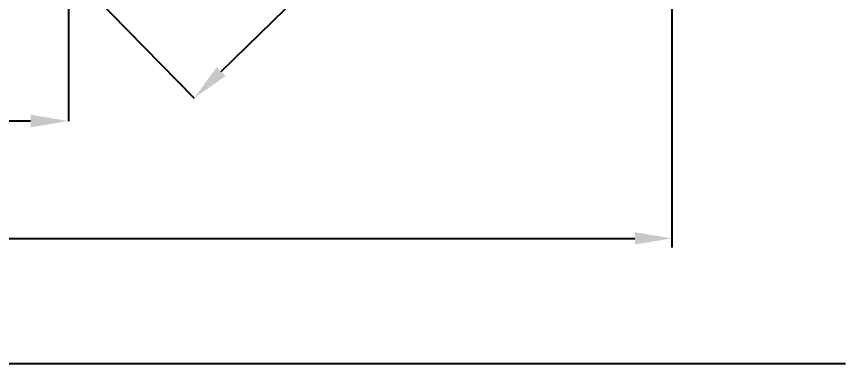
# Model space of a CAD drawing. Extents: x 13 to 1049, y 29 to 427.
# Drawn here: x 141.4 to 230.9, y 68.7 to 106.2 of the extents above; entities that cross this region are included whole.
import ezdxf

# ---------------------------------------------------------------- set-up
doc = ezdxf.new("R2010")
doc.units = 0
doc.header["$LTSCALE"] = 23.1
doc.header["$MEASUREMENT"] = 0
doc.layers.get('0').update_dxf_attribs({"linetype": 'CONTINUOUS'})
doc.layers.get('Defpoints').update_dxf_attribs({"linetype": 'CONTINUOUS'})
doc.layers.add('10', color=7, linetype='CONTINUOUS')
doc.styles.add('SLDTEXTSTYLE0', font='')
doc.styles.get('SLDTEXTSTYLE0').set_extended_font_data('汉仪长仿宋体')
doc.dimstyles.new('SLDDIMSTYLE0', dxfattribs={"dimtxt": 3.5, "dimasz": 4.08, "dimexe": 0, "dimexo": 0.0625, "dimgap": 0.875, "dimtad": 2, "dimdec": 0, "dimlfac": 5, "dimrnd": 1e-09, "dimzin": 12, "dimdsep": 46, "dimtxsty": 'SLDTEXTSTYLE0', "dimsah": 1, "dimcen": 0.09, "dimadec": 0, "dimazin": 3, "dimtfac": 1, "dimtdec": 0, "dimtofl": 0, "dimtmove": 0, "dimatfit": 3, "dimfxl": 0, "dimfrac": 2, "dimtolj": 1, "dimtzin": 12, "dimarcsym": 0})
doc.dimstyles.get("Standard").update_dxf_attribs({"dimtxt": 2.5, "dimasz": 0.18, "dimexe": 0.18, "dimexo": 0.0625, "dimgap": 0.09, "dimtad": 0, "dimtih": 1, "dimtoh": 1, "dimdec": 4, "dimzin": 0, "dimdsep": 46, "dimtxsty": 'Standard', "dimcen": 0.09, "dimadec": 0, "dimazin": 0, "dimtp": 0.001, "dimtm": 0.001, "dimtfac": 0.6, "dimtdec": 4, "dimtofl": 0, "dimtmove": 0, "dimatfit": 0, "dimfxl": 0, "dimtolj": 1, "dimtzin": 0, "dimarcsym": 0})

# ---------------------------------------------------------------- blocks, each defined once
blk = doc.blocks.new('*D13')
at = {"layer": '10', "color": 0, "lineweight": -2}
for p, q in [((147.008, 111.171), (147.008, 94.889)), ((57.008, 110.702), (57.008, 94.889)), ((142.928, 94.889), (61.088, 94.889))]:
    blk.add_line(p, q, dxfattribs=at)
at = {"layer": '10', "color": 0}
for points in [[(61.088, 95.569), (61.088, 94.209), (57.008, 94.889)], [(142.928, 94.209), (142.928, 95.569), (147.008, 94.889)]]:
    blk.add_solid(points, dxfattribs=at)
at = {"layer": 'Defpoints', "color": 0}
for p in [(147.008, 111.234), (57.008, 110.764), (57.008, 94.889)]:
    blk.add_point(p, dxfattribs=at)
at = {"layer": '10', "color": 0, "insert": (101.392, 94.014), "char_height": 3.5, "attachment_point": 2, "style": 'SLDTEXTSTYLE0'}
blk.add_mtext('\\A1;450', dxfattribs=at)
blk = doc.blocks.new('*D14')
at = {"layer": '10', "color": 0, "lineweight": -2}
for p, q in [((212.199, 175.066), (225.747, 161.249)), ((163.514, 100.228), (222.834, 158.392)), ((147.052, 111.189), (160.6, 97.371))]:
    blk.add_line(p, q, dxfattribs=at)
at = {"layer": '10', "color": 0}
for points in [[(223.31, 157.907), (222.358, 158.878), (225.747, 161.249)], [(163.038, 100.713), (163.99, 99.742), (160.6, 97.371)]]:
    blk.add_solid(points, dxfattribs=at)
at = {"layer": 'Defpoints', "color": 0}
for p in [(212.155, 175.111), (225.747, 161.249), (147.008, 111.234)]:
    blk.add_point(p, dxfattribs=at)
at = {"layer": '10', "color": 0, "insert": (195.566, 130.431), "char_height": 3.5, "attachment_point": 2, "rotation": 44.43632, "style": 'SLDTEXTSTYLE0'}
blk.add_mtext('\\A1;450', dxfattribs=at)
blk = doc.blocks.new('*D19')
at = {"color": 0, "lineweight": -2}
for p, q in [((212.199, 174.066), (212.199, 81.206)), ((57.008, 109.702), (57.008, 81.206)), ((61.008, 82.206), (208.199, 82.206))]:
    blk.add_line(p, q, dxfattribs=at)
at = {"color": 0}
for points in [[(61.008, 82.873), (61.008, 81.54), (57.008, 82.206)], [(208.199, 81.54), (208.199, 82.873), (212.199, 82.206)]]:
    blk.add_solid(points, dxfattribs=at)
at = {"layer": 'Defpoints', "color": 0}
for p in [(212.199, 175.066), (57.008, 110.702), (212.199, 82.206)]:
    blk.add_point(p, dxfattribs=at)
at = {"color": 0, "insert": (134.604, 85.206), "char_height": 4, "attachment_point": 5}
blk.add_mtext('\\A1;775', dxfattribs=at)

msp = doc.modelspace()

# ---------------------------------------------------------------- linework, layer by layer
at = {"color": 1}
msp.add_line((34.1582, 68.69207), (230.94888, 68.69207), dxfattribs=at)

# ---------------------------------------------------------------- dimensions: what is measured, and where the dimension line sits
dim = msp.add_linear_dim(base=(212.19876, 82.20633), p1=(57.00829, 110.70171), p2=(212.19876, 175.0663), text='775', dimstyle='Standard', override={"dimtxt": 4, "dimasz": 4, "dimexe": 1, "dimexo": 1, "dimgap": 1, "dimtad": 1, "dimtih": 0, "dimtoh": 0, "dimlfac": 1, "dimcen": 3.78, "dimtp": 0, "dimtm": 0, "dimtfac": 1, "dimtmove": 1, "dimatfit": 3})
dim.commit()
dim.dimension.update_dxf_attribs({"geometry": '*D19', "text_midpoint": (134.60353, 85.20633)})
at = {"layer": '10'}
dim = msp.add_linear_dim(base=(225.74714, 161.24868), p1=(147.00829, 111.2336), p2=(212.15501, 175.11093), angle=44.4363181, text='450', dimstyle='SLDDIMSTYLE0', dxfattribs=at)
dim.commit()
dim.dimension.update_dxf_attribs({"geometry": '*D14', "text_midpoint": (194.95381, 131.05536), "dimtype": 160})
dim = msp.add_linear_dim(base=(57.00829, 94.88877), p1=(147.00829, 111.2336), p2=(57.00829, 110.76421), dimstyle='SLDDIMSTYLE0', dxfattribs=at)
dim.commit()
dim.dimension.update_dxf_attribs({"geometry": '*D13', "text_midpoint": (101.39163, 94.88877), "dimtype": 160})

doc.saveas('drawing.dxf')
